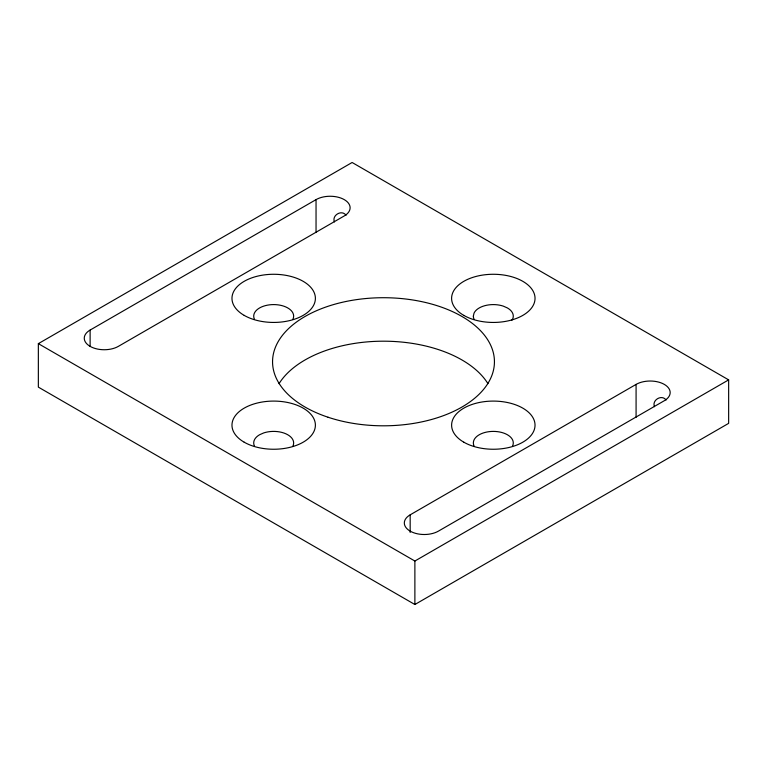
<?xml version="1.0" encoding="UTF-8"?>
<svg xmlns="http://www.w3.org/2000/svg" width="767" height="767" viewBox="0 0 767 767"><rect width="100%" height="100%" fill="white"/><g stroke="black" fill="none" stroke-linecap="round" stroke-linejoin="round"><path stroke-width="1.15" d="M473.354 316.109L474.035 313.128A19.971 11.524 0 0 1 503.296 306.129L507.438 307.96A19.971 11.524 0 0 1 512.605 319.091L511.618 320.472M38.35 343.645L352.12 162.489L728.65 379.876L728.65 423.355L414.88 604.511L38.35 387.124L38.35 343.645L414.88 561.032L728.65 379.876M90.123 330.059L316.042 199.631A19.971 11.534 0 0 1 344.278 199.631A19.971 11.534 0 0 1 344.278 215.93L118.358 346.368A19.971 11.524 0 0 1 90.123 346.368A19.971 11.524 0 0 1 90.123 330.059L90.123 346.511M410.172 514.839L636.083 384.401A19.971 11.534 0 0 1 664.327 384.401A19.971 11.534 0 0 1 664.327 400.71L438.408 531.138A19.971 11.524 0 0 1 410.172 531.138A19.971 11.524 0 0 1 410.172 514.839L410.172 532.461M666.092 399.99C661.758 394.065 651.672 400.096 654.472 406.702M346.042 215.22C341.708 209.286 331.622 215.316 334.422 221.922M636.083 384.401L636.083 417.306M414.88 561.032L414.88 604.511M316.042 199.631L316.042 232.526M279.044 383.673A110.937 64.044 0 0 1 383.5 341.19A110.937 64.044 0 0 1 487.956 383.673M254.395 445.905A19.971 11.534 0.1 0 1 259.553 434.764L263.695 432.933A19.971 11.534 0.1 0 1 285.823 433.777A19.971 11.534 0.1 0 1 292.975 445.905M474.035 445.905A19.971 11.524 0 0 1 493.325 431.399A19.971 11.524 0 0 1 512.605 445.905M474.025 319.072A19.971 11.524 0 0 1 473.354 316.09M254.395 319.091A19.971 11.524 0 0 1 273.675 304.585A19.971 11.524 0 0 1 292.965 319.091M328.036 417.229A110.937 64.044 0 0 0 494.437 361.765A110.937 64.044 0 0 0 328.036 306.292A110.937 64.044 0 0 0 328.036 417.229M244.184 442.195A41.715 24.084 0 0 0 313.971 431.399A41.715 24.084 0 0 0 262.88 401.908A41.715 24.084 0 0 0 244.184 442.195M463.824 442.195A41.715 24.084 0 0 0 533.611 431.399A41.715 24.084 0 0 0 482.529 401.908A41.715 24.084 0 0 0 463.824 442.195M463.824 315.39A41.715 24.084 0 0 0 533.611 304.595A41.715 24.084 0 0 0 482.52 275.094A41.715 24.084 0 0 0 463.824 315.39M244.184 315.381A41.715 24.084 0 0 0 313.971 304.585A41.715 24.084 0 0 0 262.88 275.094A41.715 24.084 0 0 0 244.184 315.381"/></g></svg>
